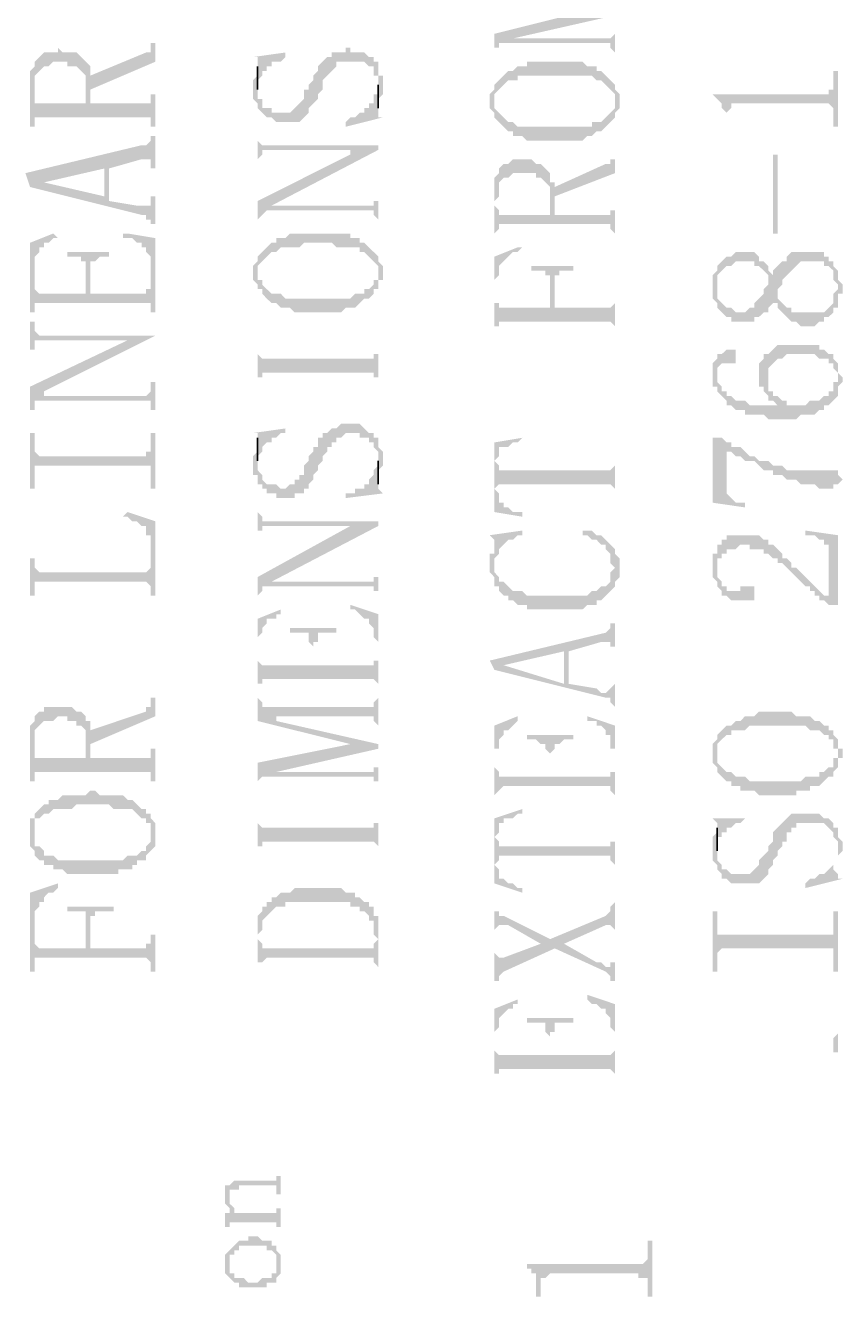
# Model space of a CAD drawing. Header units: millimetres. Extents: x 7018 to 13530, y 4187 to 5692.
# Drawn here: x 8892.15 to 8900.09, y 5407.77 to 5420.13 of the extents above; entities that cross this region are included whole.
import ezdxf

# ---------------------------------------------------------------- set-up
doc = ezdxf.new("R2010")
doc.units = ezdxf.units.MM

msp = doc.modelspace()

# ---------------------------------------------------------------- hatches: boundary and pattern name
at = {"transparency": 33554559}
for points in [[(8896.709, 5420.045), (8896.709, 5419.864), (8896.709, 5419.91), (8896.754, 5419.91), (8896.754, 5419.955), (8896.799, 5419.955), (8896.889, 5420), (8897.882, 5420.225), (8897.612, 5420.271)], [(8896.799, 5419.955), (8897.837, 5419.955), (8897.837, 5419.91), (8897.837, 5419.91), (8897.882, 5419.864), (8897.882, 5420.09), (8897.882, 5420.045), (8897.882, 5420.045), (8897.837, 5420), (8896.889, 5420)], [(8892.782, 5419.639), (8892.782, 5419.503), (8893.414, 5419.774), (8893.414, 5419.955), (8893.369, 5419.955), (8893.369, 5419.91), (8893.369, 5419.864), (8893.324, 5419.864)], [(8892.196, 5419.549), (8892.196, 5419.142), (8892.241, 5419.142), (8892.241, 5419.594), (8892.241, 5419.639), (8892.286, 5419.684), (8892.286, 5419.684), (8892.331, 5419.729), (8892.376, 5419.729), (8892.421, 5419.774), (8892.557, 5419.774), (8892.557, 5419.729), (8892.647, 5419.729), (8892.692, 5419.684), (8892.692, 5419.684), (8892.737, 5419.639), (8892.737, 5419.368), (8892.782, 5419.729), (8892.737, 5419.774), (8892.737, 5419.774), (8892.692, 5419.819), (8892.692, 5419.819), (8892.647, 5419.864), (8892.512, 5419.864), (8892.467, 5419.91), (8892.467, 5419.864), (8892.331, 5419.864), (8892.286, 5419.819), (8892.286, 5419.819), (8892.241, 5419.774), (8892.241, 5419.729), (8892.196, 5419.684), (8892.196, 5419.594)], [(8894.362, 5419.503), (8894.362, 5419.413), (8894.407, 5419.368), (8894.407, 5419.323), (8894.407, 5419.323), (8894.452, 5419.278), (8894.452, 5419.278), (8894.497, 5419.233), (8894.543, 5419.233), (8894.588, 5419.187), (8894.813, 5419.187), (8894.859, 5419.233), (8894.859, 5419.233), (8894.904, 5419.278), (8894.904, 5419.323), (8894.949, 5419.368), (8894.949, 5419.368), (8894.994, 5419.413), (8894.994, 5419.458), (8895.039, 5419.503), (8895.039, 5419.594), (8895.084, 5419.639), (8895.084, 5419.639), (8895.129, 5419.684), (8895.129, 5419.684), (8895.174, 5419.729), (8895.174, 5419.774), (8895.445, 5419.774), (8895.49, 5419.729), (8895.536, 5419.729), (8895.536, 5419.639), (8895.581, 5419.639), (8895.581, 5419.368), (8895.581, 5419.413), (8895.581, 5419.413), (8895.626, 5419.458), (8895.626, 5419.549), (8895.626, 5419.639), (8895.581, 5419.639), (8895.581, 5419.774), (8895.536, 5419.774), (8895.536, 5419.819), (8895.49, 5419.819), (8895.445, 5419.864), (8895.31, 5419.864), (8895.31, 5419.91), (8895.265, 5419.91), (8895.265, 5419.864), (8895.129, 5419.864), (8895.129, 5419.819), (8895.084, 5419.819), (8895.039, 5419.774), (8895.039, 5419.774), (8894.994, 5419.729), (8894.994, 5419.684), (8894.949, 5419.639), (8894.949, 5419.594), (8894.904, 5419.549), (8894.904, 5419.503), (8894.859, 5419.503), (8894.859, 5419.413), (8894.813, 5419.368), (8894.813, 5419.368), (8894.768, 5419.323), (8894.768, 5419.323), (8894.723, 5419.278), (8894.543, 5419.278), (8894.543, 5419.323), (8894.452, 5419.323), (8894.452, 5419.413), (8894.407, 5419.413), (8894.407, 5419.684), (8894.407, 5419.639), (8894.407, 5419.639), (8894.362, 5419.594), (8894.362, 5419.549)], [(8894.362, 5419.819), (8894.407, 5419.819), (8894.407, 5419.774), (8894.407, 5419.594), (8894.452, 5419.639), (8894.452, 5419.684), (8894.497, 5419.684), (8894.497, 5419.729), (8894.543, 5419.729), (8894.543, 5419.774), (8894.633, 5419.774), (8894.678, 5419.819), (8894.678, 5419.864)], [(8892.241, 5419.187), (8892.241, 5419.233), (8893.369, 5419.233), (8893.369, 5419.142), (8893.414, 5419.142), (8893.414, 5419.458), (8893.369, 5419.458), (8893.369, 5419.413), (8893.369, 5419.368), (8892.782, 5419.368), (8892.782, 5419.639), (8892.782, 5419.729), (8892.737, 5419.368), (8892.241, 5419.368), (8892.241, 5419.503)], [(8896.709, 5419.549), (8896.709, 5419.368), (8896.709, 5419.413), (8896.709, 5419.458), (8896.754, 5419.503), (8896.754, 5419.503), (8896.799, 5419.549), (8896.799, 5419.549), (8896.844, 5419.594), (8896.935, 5419.594), (8896.935, 5419.639), (8897.657, 5419.639), (8897.702, 5419.594), (8897.747, 5419.594), (8897.792, 5419.549), (8897.792, 5419.549), (8897.837, 5419.503), (8897.837, 5419.503), (8897.882, 5419.458), (8897.882, 5419.368), (8897.882, 5419.549), (8897.837, 5419.594), (8897.837, 5419.594), (8897.792, 5419.639), (8897.792, 5419.639), (8897.747, 5419.684), (8897.702, 5419.684), (8897.702, 5419.729), (8897.612, 5419.729), (8897.566, 5419.774), (8897.025, 5419.774), (8897.025, 5419.729), (8896.935, 5419.729), (8896.889, 5419.684), (8896.844, 5419.684), (8896.799, 5419.639), (8896.799, 5419.639), (8896.754, 5419.594), (8896.754, 5419.594)], [(8898.83, 5419.458), (8898.83, 5419.458), (8898.875, 5419.413), (8898.875, 5419.413), (8898.92, 5419.368), (8898.92, 5419.323), (8898.92, 5419.323), (8898.966, 5419.278), (8898.966, 5419.142), (8898.966, 5419.278), (8899.011, 5419.323), (8899.011, 5419.368), (8899.958, 5419.368), (8900.004, 5419.323), (8900.004, 5419.142), (8900.049, 5419.142), (8900.049, 5419.684), (8900.004, 5419.684), (8900.004, 5419.594), (8900.004, 5419.503), (8899.958, 5419.503), (8899.958, 5419.458), (8899.913, 5419.458)], [(8895.265, 5419.187), (8895.265, 5419.142), (8895.626, 5419.233), (8895.581, 5419.233), (8895.581, 5419.278), (8895.581, 5419.458), (8895.536, 5419.458), (8895.536, 5419.368), (8895.49, 5419.368), (8895.49, 5419.323), (8895.445, 5419.323), (8895.445, 5419.278), (8895.4, 5419.278), (8895.355, 5419.233), (8895.31, 5419.233)], [(8896.664, 5419.368), (8896.664, 5419.323), (8896.709, 5419.278), (8896.709, 5419.233), (8896.754, 5419.187), (8896.754, 5419.187), (8896.799, 5419.142), (8896.799, 5419.142), (8896.844, 5419.097), (8896.889, 5419.097), (8896.889, 5419.052), (8896.98, 5419.052), (8897.025, 5419.007), (8897.566, 5419.007), (8897.612, 5419.052), (8897.657, 5419.052), (8897.702, 5419.097), (8897.747, 5419.097), (8897.792, 5419.142), (8897.792, 5419.142), (8897.837, 5419.187), (8897.837, 5419.187), (8897.882, 5419.233), (8897.882, 5419.278), (8897.882, 5419.278), (8897.928, 5419.323), (8897.928, 5419.368), (8897.928, 5419.458), (8897.882, 5419.503), (8897.882, 5419.549), (8897.882, 5419.368), (8897.882, 5419.323), (8897.837, 5419.278), (8897.837, 5419.278), (8897.792, 5419.233), (8897.792, 5419.233), (8897.747, 5419.187), (8897.657, 5419.187), (8897.657, 5419.142), (8896.935, 5419.142), (8896.889, 5419.187), (8896.844, 5419.187), (8896.799, 5419.233), (8896.799, 5419.233), (8896.754, 5419.278), (8896.754, 5419.278), (8896.709, 5419.323), (8896.709, 5419.368), (8896.709, 5419.549), (8896.709, 5419.503), (8896.709, 5419.503), (8896.664, 5419.458), (8896.664, 5419.413)], [(8892.151, 5418.691), (8892.196, 5418.556), (8892.331, 5418.601), (8892.918, 5418.736), (8892.918, 5418.465), (8892.963, 5418.736), (8893.279, 5418.826), (8893.369, 5418.826), (8893.369, 5418.736), (8893.414, 5418.736), (8893.414, 5419.052), (8893.369, 5419.052), (8893.369, 5419.007), (8893.369, 5419.007), (8893.324, 5418.962), (8893.279, 5418.962)], [(8894.407, 5419.052), (8894.407, 5418.781), (8894.407, 5418.826), (8894.452, 5418.872), (8894.452, 5418.917), (8895.31, 5418.917), (8895.31, 5418.872), (8895.581, 5418.917), (8895.581, 5418.962), (8894.452, 5418.962), (8894.407, 5419.007)], [(8894.407, 5418.42), (8894.407, 5418.195), (8894.407, 5418.24), (8894.452, 5418.285), (8894.452, 5418.285), (8894.497, 5418.33), (8894.543, 5418.375), (8895.581, 5418.917), (8895.31, 5418.872)], [(8896.709, 5418.465), (8896.709, 5418.104), (8896.709, 5418.42), (8896.754, 5418.465), (8896.754, 5418.556), (8896.754, 5418.601), (8896.799, 5418.646), (8896.844, 5418.646), (8896.889, 5418.691), (8897.115, 5418.691), (8897.115, 5418.646), (8897.16, 5418.646), (8897.205, 5418.601), (8897.205, 5418.601), (8897.251, 5418.556), (8897.251, 5418.51), (8897.251, 5418.285), (8897.251, 5418.691), (8897.205, 5418.736), (8897.205, 5418.736), (8897.16, 5418.781), (8897.115, 5418.781), (8897.07, 5418.826), (8896.889, 5418.826), (8896.844, 5418.781), (8896.799, 5418.781), (8896.754, 5418.736), (8896.754, 5418.691), (8896.709, 5418.646), (8896.709, 5418.51)], [(8897.296, 5418.556), (8897.296, 5418.465), (8897.882, 5418.691), (8897.882, 5418.872), (8897.882, 5418.826), (8897.837, 5418.826), (8897.837, 5418.781), (8897.792, 5418.781)], [(8899.462, 5418.104), (8899.462, 5418.872), (8899.417, 5418.872), (8899.417, 5418.104)], [(8892.196, 5418.556), (8893.279, 5418.285), (8893.324, 5418.285), (8893.324, 5418.24), (8893.369, 5418.24), (8893.369, 5418.195), (8893.414, 5418.195), (8893.414, 5418.465), (8893.369, 5418.465), (8893.369, 5418.42), (8893.369, 5418.375), (8893.234, 5418.375), (8892.963, 5418.42), (8892.963, 5418.736), (8892.918, 5418.465), (8892.331, 5418.601), (8892.331, 5418.601)], [(8896.709, 5418.104), (8896.754, 5418.149), (8896.754, 5418.195), (8897.837, 5418.195), (8897.837, 5418.149), (8897.837, 5418.149), (8897.882, 5418.104), (8897.882, 5418.375), (8897.882, 5418.33), (8897.837, 5418.33), (8897.837, 5418.285), (8897.296, 5418.285), (8897.296, 5418.601), (8897.251, 5418.601), (8897.251, 5418.646), (8897.251, 5418.285), (8896.754, 5418.285), (8896.754, 5418.33), (8896.754, 5418.33), (8896.709, 5418.375), (8896.709, 5418.42)], [(8894.497, 5418.33), (8895.536, 5418.33), (8895.536, 5418.285), (8895.536, 5418.285), (8895.581, 5418.24), (8895.581, 5418.195), (8895.581, 5418.465), (8895.581, 5418.42), (8895.536, 5418.42), (8895.536, 5418.375), (8894.543, 5418.375)], [(8892.196, 5418.014), (8892.196, 5417.337), (8892.241, 5417.337), (8892.241, 5417.788), (8892.241, 5417.879), (8892.286, 5417.924), (8892.286, 5417.969), (8892.331, 5417.969), (8892.331, 5418.014), (8892.376, 5418.014), (8892.421, 5418.059), (8892.467, 5418.059), (8892.421, 5418.104)], [(8893.098, 5418.104), (8893.098, 5418.059), (8893.189, 5418.059), (8893.234, 5418.014), (8893.279, 5418.014), (8893.279, 5417.969), (8893.324, 5417.969), (8893.324, 5417.924), (8893.369, 5417.879), (8893.369, 5417.337), (8893.414, 5417.337), (8893.414, 5418.059), (8893.144, 5418.104)], [(8894.407, 5417.879), (8894.407, 5417.743), (8894.407, 5417.788), (8894.407, 5417.788), (8894.452, 5417.833), (8894.452, 5417.833), (8894.497, 5417.879), (8894.497, 5417.879), (8894.543, 5417.924), (8894.588, 5417.924), (8894.633, 5417.969), (8894.813, 5417.969), (8894.859, 5418.014), (8895.129, 5418.014), (8895.174, 5417.969), (8895.4, 5417.969), (8895.4, 5417.924), (8895.445, 5417.924), (8895.49, 5417.879), (8895.49, 5417.879), (8895.536, 5417.833), (8895.536, 5417.833), (8895.581, 5417.788), (8895.581, 5417.743), (8895.581, 5417.879), (8895.536, 5417.924), (8895.536, 5417.924), (8895.49, 5417.969), (8895.49, 5417.969), (8895.445, 5418.014), (8895.4, 5418.014), (8895.4, 5418.059), (8895.31, 5418.059), (8895.31, 5418.104), (8894.723, 5418.104), (8894.678, 5418.059), (8894.588, 5418.059), (8894.588, 5418.014), (8894.543, 5418.014), (8894.497, 5417.969), (8894.497, 5417.969), (8894.452, 5417.924), (8894.452, 5417.924)], [(8896.709, 5417.879), (8896.709, 5417.157), (8896.709, 5417.653), (8896.709, 5417.653), (8896.754, 5417.698), (8896.754, 5417.788), (8896.799, 5417.833), (8896.799, 5417.833), (8896.844, 5417.879), (8896.844, 5417.879), (8896.889, 5417.924), (8896.935, 5417.924), (8896.98, 5417.969), (8896.935, 5417.969)], [(8892.557, 5417.924), (8892.557, 5417.879), (8892.692, 5417.879), (8892.692, 5417.833), (8892.737, 5417.833), (8892.737, 5417.518), (8892.782, 5417.743), (8892.782, 5417.833), (8892.828, 5417.833), (8892.873, 5417.879), (8892.963, 5417.879), (8892.963, 5417.924)], [(8894.362, 5417.743), (8894.362, 5417.653), (8894.407, 5417.608), (8894.407, 5417.563), (8894.452, 5417.563), (8894.452, 5417.518), (8894.497, 5417.472), (8894.497, 5417.472), (8894.543, 5417.427), (8894.588, 5417.427), (8894.633, 5417.382), (8894.723, 5417.382), (8894.768, 5417.337), (8895.22, 5417.337), (8895.265, 5417.382), (8895.355, 5417.382), (8895.4, 5417.427), (8895.4, 5417.427), (8895.445, 5417.472), (8895.49, 5417.472), (8895.536, 5417.518), (8895.536, 5417.563), (8895.581, 5417.563), (8895.581, 5417.653), (8895.626, 5417.653), (8895.626, 5417.743), (8895.626, 5417.788), (8895.581, 5417.833), (8895.581, 5417.879), (8895.581, 5417.698), (8895.581, 5417.653), (8895.536, 5417.653), (8895.536, 5417.608), (8895.49, 5417.563), (8895.445, 5417.563), (8895.445, 5417.518), (8895.355, 5417.518), (8895.31, 5417.472), (8894.678, 5417.472), (8894.633, 5417.518), (8894.543, 5417.518), (8894.497, 5417.563), (8894.497, 5417.563), (8894.452, 5417.608), (8894.452, 5417.653), (8894.407, 5417.653), (8894.407, 5417.879), (8894.407, 5417.833), (8894.362, 5417.788)], [(8898.83, 5417.608), (8898.83, 5417.472), (8898.83, 5417.472), (8898.875, 5417.427), (8898.875, 5417.382), (8898.875, 5417.382), (8898.92, 5417.337), (8898.92, 5417.337), (8898.966, 5417.292), (8899.011, 5417.292), (8899.011, 5417.247), (8899.236, 5417.247), (8899.236, 5417.292), (8899.281, 5417.292), (8899.327, 5417.337), (8899.372, 5417.337), (8899.372, 5417.382), (8899.417, 5417.427), (8899.417, 5417.472), (8899.417, 5417.427), (8899.462, 5417.427), (8899.462, 5417.563), (8899.507, 5417.608), (8899.507, 5417.653), (8899.552, 5417.698), (8899.552, 5417.698), (8899.597, 5417.743), (8899.597, 5417.743), (8899.643, 5417.788), (8899.643, 5417.788), (8899.688, 5417.833), (8899.913, 5417.833), (8899.913, 5417.788), (8899.958, 5417.788), (8900.004, 5417.743), (8900.004, 5417.653), (8900.049, 5417.608), (8900.049, 5417.382), (8900.049, 5417.518), (8900.094, 5417.518), (8900.094, 5417.608), (8900.049, 5417.653), (8900.049, 5417.743), (8900.049, 5417.743), (8900.004, 5417.788), (8900.004, 5417.833), (8899.958, 5417.833), (8899.958, 5417.879), (8899.913, 5417.879), (8899.913, 5417.924), (8899.597, 5417.924), (8899.552, 5417.879), (8899.552, 5417.833), (8899.507, 5417.833), (8899.462, 5417.788), (8899.462, 5417.788), (8899.417, 5417.743), (8899.417, 5417.698), (8899.417, 5417.698), (8899.372, 5417.743), (8899.372, 5417.653), (8899.372, 5417.608), (8899.327, 5417.563), (8899.327, 5417.518), (8899.327, 5417.518), (8899.281, 5417.472), (8899.281, 5417.472), (8899.236, 5417.427), (8899.236, 5417.382), (8899.191, 5417.382), (8899.146, 5417.337), (8899.056, 5417.337), (8899.011, 5417.382), (8898.966, 5417.382), (8898.92, 5417.427), (8898.92, 5417.427), (8898.875, 5417.472), (8898.875, 5417.788), (8898.875, 5417.743), (8898.83, 5417.698), (8898.83, 5417.653), (8898.83, 5417.653)], [(8898.875, 5417.788), (8898.875, 5417.608), (8898.875, 5417.698), (8898.92, 5417.743), (8898.92, 5417.743), (8898.966, 5417.788), (8899.011, 5417.788), (8899.056, 5417.833), (8899.236, 5417.833), (8899.236, 5417.788), (8899.281, 5417.788), (8899.327, 5417.743), (8899.327, 5417.743), (8899.372, 5417.698), (8899.372, 5417.653), (8899.372, 5417.788), (8899.372, 5417.788), (8899.327, 5417.833), (8899.281, 5417.833), (8899.281, 5417.879), (8899.281, 5417.879), (8899.236, 5417.924), (8899.056, 5417.924), (8899.011, 5417.879), (8898.966, 5417.879), (8898.92, 5417.833), (8898.92, 5417.833)], [(8892.241, 5417.337), (8892.241, 5417.427), (8893.369, 5417.427), (8893.369, 5417.382), (8893.369, 5417.608), (8893.369, 5417.563), (8893.324, 5417.563), (8893.324, 5417.518), (8892.782, 5417.518), (8892.782, 5417.743), (8892.737, 5417.518), (8892.286, 5417.518), (8892.241, 5417.563), (8892.241, 5417.788)], [(8897.07, 5417.788), (8897.07, 5417.743), (8897.205, 5417.743), (8897.205, 5417.698), (8897.251, 5417.698), (8897.251, 5417.382), (8897.296, 5417.608), (8897.296, 5417.698), (8897.341, 5417.698), (8897.341, 5417.743), (8897.476, 5417.743), (8897.476, 5417.788)], [(8896.709, 5417.202), (8896.754, 5417.202), (8896.754, 5417.247), (8897.837, 5417.247), (8897.882, 5417.202), (8897.882, 5417.157), (8897.882, 5417.472), (8897.882, 5417.427), (8897.882, 5417.427), (8897.837, 5417.382), (8897.296, 5417.382), (8897.296, 5417.608), (8897.251, 5417.382), (8896.754, 5417.382), (8896.754, 5417.427), (8896.709, 5417.427), (8896.709, 5417.653)], [(8899.462, 5417.427), (8899.462, 5417.382), (8899.507, 5417.337), (8899.507, 5417.337), (8899.552, 5417.292), (8899.552, 5417.292), (8899.597, 5417.247), (8899.643, 5417.247), (8899.688, 5417.202), (8899.823, 5417.202), (8899.868, 5417.247), (8899.913, 5417.247), (8899.913, 5417.292), (8899.958, 5417.292), (8900.004, 5417.337), (8900.004, 5417.382), (8900.049, 5417.382), (8900.049, 5417.563), (8900.049, 5417.563), (8900.004, 5417.518), (8900.004, 5417.427), (8900.004, 5417.427), (8899.958, 5417.382), (8899.958, 5417.382), (8899.913, 5417.337), (8899.597, 5417.337), (8899.597, 5417.382), (8899.552, 5417.382), (8899.507, 5417.427), (8899.507, 5417.427), (8899.462, 5417.472), (8899.462, 5417.472)], [(8892.196, 5417.247), (8892.196, 5416.976), (8892.241, 5416.976), (8892.241, 5417.066), (8893.144, 5417.066), (8893.414, 5417.111), (8892.286, 5417.111), (8892.241, 5417.157), (8892.241, 5417.247)], [(8892.196, 5416.615), (8892.196, 5416.389), (8892.241, 5416.389), (8892.241, 5416.434), (8892.241, 5416.48), (8892.286, 5416.48), (8892.331, 5416.57), (8893.414, 5417.111), (8893.144, 5417.066)], [(8894.407, 5417.111), (8894.407, 5416.525), (8894.407, 5416.705), (8894.452, 5416.705), (8894.452, 5416.75), (8895.536, 5416.75), (8895.536, 5416.705), (8895.581, 5416.705), (8895.581, 5416.525), (8895.581, 5417.111), (8895.581, 5416.931), (8895.536, 5416.931), (8895.536, 5416.886), (8894.452, 5416.886), (8894.407, 5416.931)], [(8898.875, 5416.886), (8898.875, 5416.75), (8898.875, 5416.795), (8898.875, 5416.795), (8898.92, 5416.841), (8899.056, 5416.841), (8899.056, 5416.886), (8899.056, 5416.976), (8898.966, 5416.976), (8898.92, 5416.931), (8898.875, 5416.931)], [(8899.281, 5416.705), (8899.281, 5416.615), (8899.327, 5416.615), (8899.327, 5416.57), (8899.327, 5416.57), (8899.372, 5416.525), (8899.372, 5416.795), (8899.372, 5416.795), (8899.417, 5416.841), (8899.417, 5416.841), (8899.462, 5416.886), (8899.507, 5416.886), (8899.552, 5416.931), (8899.823, 5416.931), (8899.868, 5416.886), (8899.958, 5416.886), (8899.958, 5416.841), (8900.004, 5416.841), (8900.004, 5416.795), (8900.004, 5416.795), (8900.049, 5416.75), (8900.049, 5416.525), (8900.049, 5416.57), (8900.049, 5416.615), (8900.094, 5416.66), (8900.094, 5416.705), (8900.094, 5416.705), (8900.049, 5416.75), (8900.049, 5416.841), (8900.049, 5416.841), (8900.004, 5416.886), (8900.004, 5416.931), (8899.958, 5416.931), (8899.913, 5416.976), (8899.868, 5416.976), (8899.868, 5417.021), (8899.462, 5417.021), (8899.417, 5416.976), (8899.417, 5416.976), (8899.372, 5416.931), (8899.327, 5416.931), (8899.327, 5416.886), (8899.327, 5416.886), (8899.281, 5416.841), (8899.281, 5416.75)], [(8898.83, 5416.75), (8898.83, 5416.705), (8898.83, 5416.615), (8898.875, 5416.615), (8898.875, 5416.57), (8898.92, 5416.525), (8898.92, 5416.525), (8898.966, 5416.48), (8898.966, 5416.434), (8899.011, 5416.434), (8899.056, 5416.389), (8899.146, 5416.389), (8899.146, 5416.344), (8899.327, 5416.344), (8899.372, 5416.299), (8899.643, 5416.299), (8899.688, 5416.344), (8899.823, 5416.344), (8899.868, 5416.389), (8899.913, 5416.389), (8899.913, 5416.434), (8899.958, 5416.434), (8900.004, 5416.48), (8900.004, 5416.48), (8900.049, 5416.525), (8900.049, 5416.705), (8900.049, 5416.66), (8900.004, 5416.66), (8900.004, 5416.57), (8899.958, 5416.57), (8899.958, 5416.525), (8899.913, 5416.525), (8899.868, 5416.48), (8899.778, 5416.48), (8899.733, 5416.434), (8899.552, 5416.434), (8899.552, 5416.48), (8899.507, 5416.48), (8899.462, 5416.434), (8899.191, 5416.434), (8899.146, 5416.48), (8899.056, 5416.48), (8899.011, 5416.525), (8898.966, 5416.525), (8898.966, 5416.57), (8898.92, 5416.57), (8898.92, 5416.615), (8898.875, 5416.66), (8898.875, 5416.886), (8898.83, 5416.841), (8898.83, 5416.795)], [(8892.286, 5416.48), (8893.369, 5416.48), (8893.369, 5416.389), (8893.414, 5416.389), (8893.414, 5416.66), (8893.369, 5416.66), (8893.369, 5416.57), (8893.369, 5416.57), (8893.324, 5416.525), (8892.331, 5416.525), (8892.331, 5416.57)], [(8899.372, 5416.525), (8899.372, 5416.48), (8899.417, 5416.48), (8899.462, 5416.434), (8899.507, 5416.48), (8899.462, 5416.525), (8899.417, 5416.525), (8899.417, 5416.57), (8899.372, 5416.57), (8899.372, 5416.66), (8899.372, 5416.705)], [(8894.362, 5415.893), (8894.362, 5415.757), (8894.407, 5415.757), (8894.407, 5415.667), (8894.452, 5415.667), (8894.452, 5415.622), (8894.497, 5415.622), (8894.497, 5415.577), (8894.588, 5415.577), (8894.588, 5415.532), (8894.768, 5415.532), (8894.768, 5415.577), (8894.859, 5415.577), (8894.859, 5415.622), (8894.904, 5415.622), (8894.904, 5415.667), (8894.904, 5415.667), (8894.949, 5415.712), (8894.949, 5415.757), (8894.994, 5415.803), (8894.994, 5415.848), (8895.039, 5415.893), (8895.039, 5415.938), (8895.084, 5415.983), (8895.084, 5416.028), (8895.129, 5416.028), (8895.129, 5416.073), (8895.174, 5416.073), (8895.174, 5416.118), (8895.22, 5416.118), (8895.265, 5416.164), (8895.4, 5416.164), (8895.4, 5416.118), (8895.49, 5416.118), (8895.49, 5416.073), (8895.536, 5416.073), (8895.536, 5416.028), (8895.536, 5416.028), (8895.581, 5415.983), (8895.581, 5415.712), (8895.581, 5415.803), (8895.626, 5415.848), (8895.626, 5415.893), (8895.626, 5415.983), (8895.581, 5416.028), (8895.581, 5416.073), (8895.581, 5416.118), (8895.536, 5416.118), (8895.536, 5416.164), (8895.49, 5416.164), (8895.445, 5416.209), (8895.445, 5416.209), (8895.4, 5416.254), (8895.22, 5416.254), (8895.174, 5416.209), (8895.129, 5416.209), (8895.084, 5416.164), (8895.039, 5416.164), (8895.039, 5416.118), (8894.994, 5416.118), (8894.994, 5416.028), (8894.949, 5416.028), (8894.949, 5415.983), (8894.904, 5415.938), (8894.904, 5415.893), (8894.859, 5415.848), (8894.859, 5415.757), (8894.813, 5415.757), (8894.813, 5415.712), (8894.768, 5415.712), (8894.768, 5415.667), (8894.723, 5415.667), (8894.678, 5415.622), (8894.633, 5415.622), (8894.588, 5415.667), (8894.497, 5415.667), (8894.452, 5415.712), (8894.452, 5415.757), (8894.407, 5415.803), (8894.407, 5416.073), (8894.407, 5415.983), (8894.362, 5415.938), (8894.362, 5415.938)], [(8892.196, 5416.164), (8892.196, 5415.622), (8892.241, 5415.622), (8892.241, 5415.848), (8893.369, 5415.848), (8893.369, 5415.622), (8893.414, 5415.622), (8893.414, 5416.164), (8893.369, 5416.164), (8893.369, 5416.028), (8893.369, 5415.983), (8893.324, 5415.983), (8893.324, 5415.938), (8892.286, 5415.938), (8892.241, 5415.983), (8892.241, 5416.164)], [(8894.362, 5416.164), (8894.407, 5416.164), (8894.407, 5416.118), (8894.407, 5415.938), (8894.452, 5415.983), (8894.452, 5416.028), (8894.452, 5416.028), (8894.497, 5416.073), (8894.543, 5416.073), (8894.543, 5416.118), (8894.588, 5416.118), (8894.633, 5416.164), (8894.678, 5416.164), (8894.678, 5416.209)], [(8896.709, 5416.073), (8896.709, 5415.893), (8896.709, 5415.893), (8896.754, 5415.938), (8896.754, 5415.983), (8896.754, 5416.028), (8896.844, 5416.028), (8896.889, 5416.073), (8896.935, 5416.073), (8896.98, 5416.118), (8896.98, 5416.118)], [(8898.83, 5416.118), (8898.83, 5415.487), (8899.146, 5415.441), (8899.146, 5415.487), (8899.056, 5415.487), (8899.011, 5415.532), (8899.011, 5415.532), (8898.966, 5415.577), (8898.966, 5416.028), (8898.92, 5416.118), (8898.875, 5416.118)], [(8898.92, 5416.118), (8898.966, 5416.028), (8898.966, 5415.983), (8899.011, 5415.983), (8899.056, 5415.938), (8899.101, 5415.938), (8899.146, 5415.893), (8899.236, 5415.893), (8899.281, 5415.848), (8899.281, 5415.848), (8899.327, 5415.803), (8899.417, 5415.803), (8899.417, 5415.757), (8899.507, 5415.757), (8899.552, 5415.712), (8899.643, 5415.712), (8899.688, 5415.667), (8899.823, 5415.667), (8899.868, 5415.622), (8900.004, 5415.622), (8900.004, 5415.667), (8900.049, 5415.667), (8900.094, 5415.712), (8900.049, 5415.757), (8900.049, 5415.803), (8899.552, 5415.803), (8899.507, 5415.848), (8899.417, 5415.848), (8899.372, 5415.893), (8899.281, 5415.893), (8899.236, 5415.938), (8899.191, 5415.938), (8899.146, 5415.983), (8899.146, 5415.983), (8899.101, 5416.028), (8899.011, 5416.028), (8899.011, 5416.073), (8898.966, 5416.073)], [(8896.709, 5416.073), (8896.709, 5415.396), (8896.98, 5415.351), (8896.98, 5415.396), (8896.889, 5415.396), (8896.844, 5415.441), (8896.799, 5415.441), (8896.799, 5415.487), (8896.754, 5415.487), (8896.754, 5415.577), (8896.709, 5415.622), (8896.709, 5415.893)], [(8896.709, 5415.893), (8896.709, 5415.622), (8896.754, 5415.667), (8897.837, 5415.667), (8897.882, 5415.622), (8897.882, 5415.532), (8897.882, 5415.938), (8897.882, 5415.848), (8897.882, 5415.848), (8897.837, 5415.803), (8896.754, 5415.803), (8896.754, 5415.848)], [(8895.265, 5415.577), (8895.265, 5415.532), (8895.626, 5415.577), (8895.581, 5415.622), (8895.581, 5415.848), (8895.536, 5415.803), (8895.536, 5415.757), (8895.536, 5415.757), (8895.49, 5415.712), (8895.49, 5415.667), (8895.445, 5415.667), (8895.445, 5415.622), (8895.355, 5415.622), (8895.355, 5415.577), (8895.31, 5415.577)], [(8893.098, 5415.351), (8893.144, 5415.351), (8893.189, 5415.306), (8893.234, 5415.306), (8893.279, 5415.261), (8893.324, 5415.261), (8893.324, 5415.171), (8893.369, 5415.171), (8893.369, 5414.584), (8893.414, 5414.584), (8893.414, 5415.306), (8893.144, 5415.396)], [(8894.407, 5415.441), (8894.407, 5415.126), (8894.407, 5415.216), (8894.452, 5415.216), (8894.452, 5415.261), (8895.581, 5415.261), (8895.581, 5415.306), (8894.452, 5415.306), (8894.452, 5415.351), (8894.452, 5415.351), (8894.407, 5415.396)], [(8894.407, 5414.764), (8894.407, 5414.539), (8894.407, 5414.584), (8894.452, 5414.629), (8894.452, 5414.674), (8894.497, 5414.674), (8894.543, 5414.719), (8895.581, 5415.261), (8895.31, 5415.261)], [(8896.664, 5415.171), (8896.664, 5415.171), (8896.709, 5415.126), (8896.709, 5414.719), (8896.709, 5414.945), (8896.754, 5414.99), (8896.754, 5415.035), (8896.754, 5415.035), (8896.799, 5415.08), (8896.799, 5415.08), (8896.844, 5415.126), (8896.889, 5415.126), (8896.935, 5415.171), (8896.98, 5415.171), (8896.98, 5415.216)], [(8897.566, 5415.171), (8897.612, 5415.171), (8897.657, 5415.126), (8897.702, 5415.126), (8897.747, 5415.08), (8897.792, 5415.08), (8897.792, 5415.035), (8897.837, 5414.99), (8897.837, 5414.9), (8897.882, 5414.855), (8897.882, 5415.035), (8897.837, 5415.08), (8897.837, 5415.08), (8897.792, 5415.126), (8897.792, 5415.126), (8897.747, 5415.171), (8897.702, 5415.171), (8897.657, 5415.216), (8897.566, 5415.216)], [(8898.83, 5414.855), (8898.83, 5414.81), (8898.83, 5414.764), (8898.875, 5414.719), (8898.875, 5414.674), (8898.875, 5414.855), (8898.875, 5414.945), (8898.92, 5414.945), (8898.92, 5414.99), (8898.966, 5414.99), (8898.966, 5415.035), (8899.056, 5415.035), (8899.101, 5415.08), (8899.191, 5415.08), (8899.191, 5415.035), (8899.327, 5415.035), (8899.327, 5414.99), (8899.372, 5414.99), (8899.417, 5414.945), (8899.462, 5414.945), (8899.462, 5414.9), (8899.507, 5414.9), (8899.552, 5414.855), (8899.552, 5414.855), (8899.597, 5414.81), (8899.643, 5414.764), (8899.643, 5414.764), (8899.688, 5414.719), (8899.688, 5414.719), (8899.733, 5414.674), (8899.778, 5414.674), (8899.778, 5414.629), (8899.823, 5414.629), (8899.823, 5414.584), (8899.868, 5414.584), (8899.868, 5414.539), (8899.913, 5414.539), (8899.958, 5414.494), (8899.958, 5414.584), (8899.913, 5414.584), (8899.868, 5414.629), (8899.868, 5414.629), (8899.823, 5414.674), (8899.778, 5414.719), (8899.778, 5414.719), (8899.733, 5414.764), (8899.733, 5414.764), (8899.688, 5414.81), (8899.688, 5414.81), (8899.643, 5414.855), (8899.597, 5414.855), (8899.597, 5414.9), (8899.552, 5414.945), (8899.507, 5414.945), (8899.507, 5414.99), (8899.462, 5415.035), (8899.462, 5415.035), (8899.417, 5415.08), (8899.372, 5415.08), (8899.372, 5415.126), (8899.327, 5415.126), (8899.281, 5415.171), (8898.966, 5415.171), (8898.966, 5415.126), (8898.92, 5415.126), (8898.92, 5415.08), (8898.875, 5415.08), (8898.875, 5414.99), (8898.83, 5414.99), (8898.83, 5414.9)], [(8899.733, 5415.216), (8899.733, 5415.171), (8899.823, 5415.171), (8899.868, 5415.126), (8899.913, 5415.126), (8899.913, 5415.08), (8899.958, 5415.08), (8899.958, 5414.494), (8900.049, 5414.494), (8900.049, 5415.171)], [(8896.664, 5414.9), (8896.664, 5414.81), (8896.709, 5414.764), (8896.709, 5414.719), (8896.709, 5415.08), (8896.709, 5414.99), (8896.664, 5414.99), (8896.664, 5414.945)], [(8896.709, 5414.719), (8896.709, 5414.674), (8896.754, 5414.674), (8896.754, 5414.629), (8896.799, 5414.584), (8896.844, 5414.584), (8896.844, 5414.539), (8896.889, 5414.539), (8896.935, 5414.494), (8897.025, 5414.494), (8897.025, 5414.449), (8897.566, 5414.449), (8897.612, 5414.494), (8897.702, 5414.494), (8897.702, 5414.539), (8897.747, 5414.539), (8897.792, 5414.584), (8897.792, 5414.584), (8897.837, 5414.629), (8897.837, 5414.629), (8897.882, 5414.674), (8897.882, 5414.719), (8897.928, 5414.764), (8897.928, 5414.81), (8897.928, 5414.855), (8897.928, 5414.945), (8897.882, 5414.99), (8897.882, 5415.035), (8897.882, 5414.855), (8897.882, 5414.855), (8897.837, 5414.81), (8897.837, 5414.764), (8897.837, 5414.719), (8897.792, 5414.674), (8897.747, 5414.674), (8897.702, 5414.629), (8897.657, 5414.629), (8897.612, 5414.584), (8897.025, 5414.584), (8896.98, 5414.629), (8896.889, 5414.629), (8896.844, 5414.674), (8896.844, 5414.674), (8896.799, 5414.719), (8896.754, 5414.719), (8896.754, 5414.764), (8896.754, 5414.764), (8896.709, 5414.81), (8896.709, 5414.855), (8896.709, 5414.855)], [(8892.196, 5414.945), (8892.196, 5414.584), (8892.241, 5414.584), (8892.241, 5414.674), (8892.241, 5414.719), (8893.324, 5414.719), (8893.369, 5414.674), (8893.369, 5414.629), (8893.369, 5414.9), (8893.369, 5414.855), (8893.369, 5414.855), (8893.324, 5414.81), (8892.286, 5414.81), (8892.241, 5414.855), (8892.241, 5414.945)], [(8894.497, 5414.674), (8895.536, 5414.674), (8895.536, 5414.629), (8895.581, 5414.629), (8895.581, 5414.539), (8895.581, 5414.855), (8895.581, 5414.764), (8895.536, 5414.764), (8895.536, 5414.719), (8894.543, 5414.719)], [(8898.875, 5414.674), (8898.875, 5414.674), (8898.92, 5414.629), (8898.92, 5414.584), (8898.966, 5414.584), (8899.011, 5414.539), (8899.236, 5414.539), (8899.236, 5414.629), (8899.236, 5414.674), (8899.101, 5414.674), (8899.101, 5414.629), (8898.966, 5414.629), (8898.966, 5414.674), (8898.92, 5414.674), (8898.92, 5414.719), (8898.92, 5414.719), (8898.875, 5414.764), (8898.875, 5414.855)], [(8895.31, 5414.449), (8895.355, 5414.449), (8895.4, 5414.403), (8895.4, 5414.403), (8895.445, 5414.358), (8895.49, 5414.358), (8895.49, 5414.313), (8895.49, 5414.313), (8895.536, 5414.268), (8895.536, 5414.178), (8895.581, 5414.133), (8895.581, 5413.681), (8895.581, 5414.403), (8895.31, 5414.494)], [(8894.407, 5414.358), (8894.407, 5413.681), (8894.407, 5414.178), (8894.407, 5414.178), (8894.452, 5414.223), (8894.452, 5414.268), (8894.497, 5414.313), (8894.497, 5414.358), (8894.588, 5414.358), (8894.588, 5414.403), (8894.633, 5414.403), (8894.633, 5414.449)], [(8894.723, 5414.268), (8894.723, 5414.223), (8894.904, 5414.223), (8894.904, 5414.133), (8894.949, 5414.088), (8894.949, 5413.907), (8894.949, 5414.133), (8894.994, 5414.133), (8894.994, 5414.223), (8895.174, 5414.223), (8895.174, 5414.268)], [(8896.664, 5413.952), (8896.709, 5413.862), (8896.799, 5413.907), (8897.386, 5414.042), (8897.386, 5413.726), (8897.431, 5414.042), (8897.747, 5414.133), (8897.837, 5414.133), (8897.837, 5414.088), (8897.882, 5414.088), (8897.882, 5414.042), (8897.882, 5414.358), (8897.882, 5414.313), (8897.837, 5414.313), (8897.837, 5414.268), (8897.837, 5414.268), (8897.792, 5414.223)], [(8894.407, 5413.726), (8894.452, 5413.726), (8894.452, 5413.772), (8895.536, 5413.772), (8895.581, 5413.726), (8895.581, 5413.952), (8895.536, 5413.952), (8895.536, 5413.907), (8894.949, 5413.907), (8894.949, 5414.088), (8894.949, 5413.907), (8894.452, 5413.907), (8894.407, 5413.952), (8894.407, 5414.178)], [(8896.709, 5413.862), (8897.792, 5413.591), (8897.837, 5413.591), (8897.837, 5413.546), (8897.837, 5413.546), (8897.882, 5413.501), (8897.882, 5413.726), (8897.882, 5413.726), (8897.837, 5413.681), (8897.837, 5413.681), (8897.792, 5413.636), (8897.747, 5413.636), (8897.702, 5413.681), (8897.431, 5413.726), (8897.431, 5414.042), (8897.386, 5413.726), (8896.799, 5413.907), (8896.799, 5413.907)], [(8892.782, 5413.275), (8892.782, 5413.14), (8893.414, 5413.411), (8893.414, 5413.591), (8893.369, 5413.591), (8893.369, 5413.546), (8893.369, 5413.501), (8893.324, 5413.501), (8893.324, 5413.456)], [(8894.407, 5413.591), (8894.407, 5413.365), (8895.31, 5413.14), (8895.31, 5413.14), (8895.581, 5413.095), (8895.581, 5413.14), (8894.588, 5413.365), (8894.588, 5413.411), (8894.497, 5413.501), (8894.452, 5413.501), (8894.452, 5413.546), (8894.452, 5413.546), (8894.407, 5413.591)], [(8894.497, 5413.501), (8894.588, 5413.411), (8895.536, 5413.411), (8895.536, 5413.365), (8895.536, 5413.365), (8895.581, 5413.32), (8895.581, 5413.591), (8895.581, 5413.591), (8895.536, 5413.546), (8895.536, 5413.501), (8895.49, 5413.501)], [(8892.196, 5413.185), (8892.196, 5412.779), (8892.241, 5412.779), (8892.241, 5413.23), (8892.241, 5413.275), (8892.286, 5413.32), (8892.286, 5413.32), (8892.331, 5413.365), (8892.421, 5413.365), (8892.467, 5413.411), (8892.557, 5413.411), (8892.557, 5413.365), (8892.647, 5413.365), (8892.647, 5413.32), (8892.692, 5413.32), (8892.737, 5413.275), (8892.737, 5413.004), (8892.782, 5413.365), (8892.737, 5413.365), (8892.737, 5413.411), (8892.692, 5413.456), (8892.647, 5413.456), (8892.602, 5413.501), (8892.331, 5413.501), (8892.331, 5413.456), (8892.286, 5413.456), (8892.241, 5413.411), (8892.241, 5413.365), (8892.196, 5413.32), (8892.196, 5413.275), (8892.196, 5413.23)], [(8896.709, 5413.32), (8896.709, 5412.598), (8896.709, 5413.095), (8896.754, 5413.095), (8896.754, 5413.185), (8896.754, 5413.185), (8896.799, 5413.23), (8896.799, 5413.275), (8896.844, 5413.275), (8896.889, 5413.32), (8896.889, 5413.32), (8896.935, 5413.365), (8896.935, 5413.411)], [(8897.612, 5413.365), (8897.702, 5413.365), (8897.702, 5413.32), (8897.747, 5413.32), (8897.792, 5413.275), (8897.792, 5413.23), (8897.837, 5413.23), (8897.837, 5413.095), (8897.882, 5413.095), (8897.882, 5412.598), (8897.882, 5413.32), (8897.612, 5413.411)], [(8898.875, 5413.23), (8898.875, 5413.049), (8898.875, 5413.14), (8898.875, 5413.14), (8898.92, 5413.185), (8898.92, 5413.185), (8898.966, 5413.23), (8899.011, 5413.23), (8899.011, 5413.275), (8899.146, 5413.275), (8899.191, 5413.32), (8899.733, 5413.32), (8899.778, 5413.275), (8899.868, 5413.275), (8899.913, 5413.23), (8899.958, 5413.23), (8899.958, 5413.185), (8900.004, 5413.185), (8900.004, 5413.095), (8900.049, 5413.095), (8900.049, 5413.049), (8900.049, 5413.185), (8900.004, 5413.23), (8900.004, 5413.275), (8899.958, 5413.275), (8899.958, 5413.32), (8899.913, 5413.32), (8899.868, 5413.365), (8899.823, 5413.365), (8899.778, 5413.411), (8899.643, 5413.411), (8899.597, 5413.456), (8899.281, 5413.456), (8899.236, 5413.411), (8899.146, 5413.411), (8899.101, 5413.365), (8899.056, 5413.365), (8899.011, 5413.32), (8898.966, 5413.32), (8898.92, 5413.275), (8898.92, 5413.275)], [(8892.241, 5412.824), (8892.241, 5412.869), (8893.369, 5412.869), (8893.369, 5412.779), (8893.414, 5412.779), (8893.414, 5413.095), (8893.369, 5413.095), (8893.369, 5413.049), (8893.369, 5413.004), (8892.782, 5413.004), (8892.782, 5413.275), (8892.782, 5413.365), (8892.737, 5413.004), (8892.241, 5413.004), (8892.241, 5413.14)], [(8894.407, 5412.959), (8894.407, 5412.734), (8894.407, 5412.779), (8894.407, 5412.779), (8894.452, 5412.824), (8894.497, 5412.824), (8894.588, 5412.869), (8895.581, 5413.095), (8895.31, 5413.14)], [(8897.025, 5413.23), (8897.025, 5413.185), (8897.115, 5413.185), (8897.16, 5413.14), (8897.205, 5413.14), (8897.205, 5413.095), (8897.205, 5413.095), (8897.251, 5413.049), (8897.251, 5412.824), (8897.251, 5413.049), (8897.251, 5413.049), (8897.296, 5413.095), (8897.296, 5413.14), (8897.341, 5413.14), (8897.386, 5413.185), (8897.476, 5413.185), (8897.476, 5413.23)], [(8898.83, 5413.049), (8898.83, 5413.004), (8898.83, 5412.959), (8898.875, 5412.914), (8898.875, 5412.869), (8898.92, 5412.824), (8898.92, 5412.824), (8898.966, 5412.779), (8899.011, 5412.779), (8899.011, 5412.734), (8899.101, 5412.734), (8899.101, 5412.688), (8899.236, 5412.688), (8899.281, 5412.643), (8899.643, 5412.643), (8899.643, 5412.688), (8899.778, 5412.688), (8899.778, 5412.734), (8899.868, 5412.734), (8899.913, 5412.779), (8899.913, 5412.779), (8899.958, 5412.824), (8900.004, 5412.824), (8900.004, 5412.869), (8900.049, 5412.914), (8900.049, 5413.004), (8900.094, 5413.004), (8900.094, 5413.095), (8900.049, 5413.095), (8900.049, 5413.185), (8900.049, 5413.049), (8900.049, 5413.004), (8900.004, 5413.004), (8900.004, 5412.914), (8899.958, 5412.914), (8899.913, 5412.869), (8899.868, 5412.869), (8899.868, 5412.824), (8899.733, 5412.824), (8899.688, 5412.779), (8899.191, 5412.779), (8899.146, 5412.824), (8899.056, 5412.824), (8899.011, 5412.869), (8898.966, 5412.869), (8898.92, 5412.914), (8898.92, 5412.914), (8898.875, 5412.959), (8898.875, 5413.004), (8898.875, 5413.23), (8898.875, 5413.185), (8898.83, 5413.14), (8898.83, 5413.095)], [(8896.709, 5412.643), (8896.754, 5412.688), (8896.754, 5412.688), (8896.799, 5412.734), (8897.837, 5412.734), (8897.837, 5412.688), (8897.837, 5412.688), (8897.882, 5412.643), (8897.882, 5412.914), (8897.882, 5412.869), (8897.837, 5412.869), (8897.837, 5412.824), (8897.251, 5412.824), (8897.251, 5413.049), (8897.251, 5412.824), (8896.754, 5412.824), (8896.754, 5412.869), (8896.754, 5412.869), (8896.709, 5412.914), (8896.709, 5413.095)], [(8894.497, 5412.824), (8895.536, 5412.824), (8895.536, 5412.779), (8895.581, 5412.779), (8895.581, 5412.734), (8895.581, 5412.959), (8895.581, 5412.914), (8895.536, 5412.914), (8895.536, 5412.869), (8894.588, 5412.869)], [(8892.241, 5412.418), (8892.241, 5412.282), (8892.241, 5412.327), (8892.241, 5412.418), (8892.286, 5412.418), (8892.331, 5412.463), (8892.376, 5412.463), (8892.421, 5412.508), (8892.602, 5412.508), (8892.647, 5412.553), (8892.963, 5412.553), (8893.008, 5412.508), (8893.189, 5412.508), (8893.234, 5412.463), (8893.234, 5412.463), (8893.279, 5412.418), (8893.324, 5412.418), (8893.324, 5412.372), (8893.369, 5412.372), (8893.369, 5412.282), (8893.369, 5412.463), (8893.324, 5412.463), (8893.324, 5412.508), (8893.279, 5412.508), (8893.234, 5412.553), (8893.234, 5412.553), (8893.189, 5412.598), (8893.144, 5412.598), (8893.098, 5412.643), (8892.873, 5412.643), (8892.828, 5412.688), (8892.782, 5412.688), (8892.737, 5412.643), (8892.512, 5412.643), (8892.467, 5412.598), (8892.376, 5412.598), (8892.376, 5412.553), (8892.331, 5412.553), (8892.286, 5412.508), (8892.241, 5412.463), (8892.241, 5412.463)], [(8894.407, 5412.553), (8894.407, 5411.966), (8894.407, 5412.147), (8894.452, 5412.147), (8894.452, 5412.192), (8895.536, 5412.192), (8895.581, 5412.147), (8895.581, 5411.966), (8895.581, 5412.553), (8895.581, 5412.372), (8895.536, 5412.372), (8895.536, 5412.327), (8894.452, 5412.327), (8894.407, 5412.372)], [(8892.196, 5412.282), (8892.196, 5412.192), (8892.196, 5412.147), (8892.241, 5412.102), (8892.241, 5412.057), (8892.286, 5412.011), (8892.331, 5412.011), (8892.331, 5411.966), (8892.421, 5411.966), (8892.421, 5411.921), (8892.512, 5411.921), (8892.557, 5411.876), (8893.053, 5411.876), (8893.053, 5411.921), (8893.189, 5411.921), (8893.189, 5411.966), (8893.234, 5411.966), (8893.234, 5412.011), (8893.324, 5412.011), (8893.324, 5412.057), (8893.369, 5412.102), (8893.369, 5412.102), (8893.414, 5412.147), (8893.414, 5412.192), (8893.414, 5412.282), (8893.414, 5412.372), (8893.414, 5412.372), (8893.369, 5412.418), (8893.369, 5412.282), (8893.369, 5412.192), (8893.369, 5412.192), (8893.324, 5412.147), (8893.324, 5412.102), (8893.279, 5412.102), (8893.234, 5412.057), (8893.144, 5412.057), (8893.098, 5412.011), (8892.467, 5412.011), (8892.421, 5412.057), (8892.331, 5412.057), (8892.331, 5412.102), (8892.286, 5412.147), (8892.241, 5412.147), (8892.241, 5412.192), (8892.241, 5412.418), (8892.196, 5412.418)], [(8896.709, 5412.418), (8896.709, 5412.237), (8896.709, 5412.237), (8896.754, 5412.282), (8896.754, 5412.372), (8896.799, 5412.372), (8896.799, 5412.418), (8896.889, 5412.418), (8896.935, 5412.463), (8896.98, 5412.463), (8896.98, 5412.508)], [(8896.709, 5412.418), (8896.709, 5411.786), (8896.98, 5411.696), (8896.98, 5411.741), (8896.935, 5411.741), (8896.889, 5411.786), (8896.844, 5411.786), (8896.799, 5411.831), (8896.754, 5411.831), (8896.754, 5411.876), (8896.754, 5411.921), (8896.709, 5411.966), (8896.709, 5412.237)], [(8898.83, 5412.102), (8898.83, 5412.057), (8898.83, 5412.011), (8898.875, 5411.966), (8898.875, 5411.921), (8898.875, 5411.921), (8898.92, 5411.876), (8898.92, 5411.831), (8898.966, 5411.831), (8899.011, 5411.786), (8899.281, 5411.786), (8899.327, 5411.831), (8899.327, 5411.831), (8899.372, 5411.876), (8899.372, 5411.921), (8899.417, 5411.966), (8899.417, 5412.011), (8899.462, 5412.057), (8899.462, 5412.102), (8899.507, 5412.147), (8899.507, 5412.192), (8899.552, 5412.192), (8899.552, 5412.282), (8899.597, 5412.282), (8899.597, 5412.327), (8899.643, 5412.327), (8899.643, 5412.372), (8899.913, 5412.372), (8899.958, 5412.327), (8899.958, 5412.327), (8900.004, 5412.282), (8900.004, 5412.237), (8900.004, 5412.237), (8900.049, 5412.192), (8900.049, 5411.966), (8900.049, 5412.011), (8900.049, 5412.057), (8900.094, 5412.102), (8900.094, 5412.147), (8900.094, 5412.192), (8900.049, 5412.237), (8900.049, 5412.327), (8900.004, 5412.327), (8900.004, 5412.372), (8899.958, 5412.418), (8899.913, 5412.418), (8899.868, 5412.463), (8899.597, 5412.463), (8899.552, 5412.418), (8899.552, 5412.418), (8899.507, 5412.372), (8899.507, 5412.372), (8899.462, 5412.327), (8899.462, 5412.327), (8899.417, 5412.282), (8899.417, 5412.192), (8899.372, 5412.147), (8899.372, 5412.102), (8899.327, 5412.057), (8899.327, 5412.057), (8899.281, 5412.011), (8899.281, 5411.966), (8899.281, 5411.966), (8899.236, 5411.921), (8899.236, 5411.921), (8899.191, 5411.876), (8899.011, 5411.876), (8898.966, 5411.921), (8898.92, 5411.921), (8898.92, 5411.966), (8898.875, 5412.011), (8898.875, 5412.282), (8898.83, 5412.237), (8898.83, 5412.147)], [(8898.83, 5412.418), (8898.83, 5412.418), (8898.875, 5412.372), (8898.875, 5412.192), (8898.875, 5412.237), (8898.92, 5412.237), (8898.92, 5412.282), (8898.966, 5412.282), (8898.966, 5412.327), (8899.011, 5412.327), (8899.056, 5412.372), (8899.101, 5412.372), (8899.146, 5412.418), (8899.101, 5412.418)], [(8896.709, 5412.237), (8896.709, 5411.966), (8896.754, 5412.011), (8896.754, 5412.057), (8897.837, 5412.057), (8897.837, 5412.011), (8897.837, 5412.011), (8897.882, 5411.966), (8897.882, 5411.921), (8897.882, 5412.282), (8897.882, 5412.192), (8897.837, 5412.192), (8897.837, 5412.147), (8896.754, 5412.147), (8896.754, 5412.192)], [(8899.733, 5411.786), (8899.733, 5411.741), (8900.094, 5411.831), (8900.049, 5411.831), (8900.049, 5411.876), (8900.049, 5411.876), (8900.004, 5411.921), (8900.004, 5412.057), (8900.004, 5412.011), (8900.004, 5411.966), (8899.958, 5411.921), (8899.958, 5411.921), (8899.913, 5411.876), (8899.868, 5411.876), (8899.823, 5411.831), (8899.778, 5411.831)], [(8892.196, 5411.696), (8892.196, 5410.928), (8892.241, 5410.928), (8892.241, 5411.425), (8892.241, 5411.515), (8892.241, 5411.515), (8892.286, 5411.56), (8892.286, 5411.605), (8892.331, 5411.605), (8892.331, 5411.65), (8892.376, 5411.696), (8892.421, 5411.696), (8892.467, 5411.741), (8892.467, 5411.786)], [(8894.407, 5411.244), (8894.407, 5410.928), (8894.407, 5411.289), (8894.452, 5411.334), (8894.452, 5411.425), (8894.497, 5411.47), (8894.497, 5411.47), (8894.543, 5411.515), (8894.543, 5411.515), (8894.588, 5411.56), (8894.678, 5411.56), (8894.678, 5411.605), (8895.31, 5411.605), (8895.31, 5411.56), (8895.4, 5411.56), (8895.4, 5411.515), (8895.445, 5411.515), (8895.49, 5411.47), (8895.49, 5411.425), (8895.536, 5411.425), (8895.536, 5411.289), (8895.536, 5411.289), (8895.581, 5411.244), (8895.581, 5410.928), (8895.581, 5411.334), (8895.581, 5411.47), (8895.536, 5411.47), (8895.536, 5411.56), (8895.49, 5411.56), (8895.49, 5411.605), (8895.445, 5411.605), (8895.4, 5411.65), (8895.355, 5411.65), (8895.355, 5411.696), (8895.265, 5411.696), (8895.22, 5411.741), (8894.768, 5411.741), (8894.723, 5411.696), (8894.633, 5411.696), (8894.588, 5411.65), (8894.543, 5411.65), (8894.543, 5411.605), (8894.497, 5411.605), (8894.497, 5411.56), (8894.452, 5411.56), (8894.452, 5411.515), (8894.407, 5411.47), (8894.407, 5411.425), (8894.407, 5411.289)], [(8892.557, 5411.56), (8892.557, 5411.515), (8892.737, 5411.515), (8892.737, 5411.154), (8892.782, 5411.38), (8892.782, 5411.47), (8892.828, 5411.47), (8892.828, 5411.515), (8893.008, 5411.515), (8893.008, 5411.56)], [(8896.709, 5411.109), (8896.709, 5410.793), (8896.709, 5410.838), (8896.754, 5410.838), (8896.754, 5410.883), (8896.754, 5410.883), (8896.799, 5410.928), (8897.296, 5411.154), (8897.386, 5411.199), (8897.792, 5411.38), (8897.837, 5411.38), (8897.882, 5411.334), (8897.882, 5411.289), (8897.882, 5411.605), (8897.882, 5411.605), (8897.837, 5411.56), (8897.837, 5411.515), (8897.837, 5411.515), (8897.792, 5411.47), (8897.251, 5411.244), (8897.16, 5411.199), (8896.799, 5411.064), (8896.754, 5411.064), (8896.709, 5411.109)], [(8896.709, 5411.56), (8896.709, 5411.289), (8896.709, 5411.334), (8896.754, 5411.38), (8896.844, 5411.38), (8897.16, 5411.199), (8897.251, 5411.244), (8896.799, 5411.47), (8896.754, 5411.47), (8896.754, 5411.515), (8896.709, 5411.515)], [(8892.241, 5410.973), (8892.241, 5411.019), (8892.241, 5411.064), (8893.324, 5411.064), (8893.369, 5411.019), (8893.369, 5410.928), (8893.414, 5410.928), (8893.414, 5411.289), (8893.369, 5411.289), (8893.369, 5411.199), (8893.324, 5411.199), (8893.324, 5411.154), (8892.782, 5411.154), (8892.782, 5411.38), (8892.737, 5411.154), (8892.286, 5411.154), (8892.241, 5411.199), (8892.241, 5411.425)], [(8898.83, 5411.515), (8898.83, 5410.928), (8898.875, 5410.928), (8898.875, 5411.109), (8898.875, 5411.109), (8898.92, 5411.154), (8900.004, 5411.154), (8900.004, 5410.928), (8900.049, 5410.928), (8900.049, 5411.515), (8900.004, 5411.515), (8900.004, 5411.334), (8900.004, 5411.289), (8898.875, 5411.289), (8898.875, 5411.515)], [(8894.407, 5410.973), (8894.407, 5411.019), (8894.452, 5411.019), (8894.497, 5411.064), (8895.536, 5411.064), (8895.536, 5411.019), (8895.536, 5411.019), (8895.581, 5410.973), (8895.581, 5411.244), (8895.536, 5411.199), (8895.536, 5411.154), (8894.452, 5411.154), (8894.452, 5411.199), (8894.452, 5411.199), (8894.407, 5411.244)], [(8897.296, 5411.154), (8897.792, 5410.928), (8897.792, 5410.928), (8897.837, 5410.883), (8897.837, 5410.838), (8897.882, 5410.838), (8897.882, 5410.793), (8897.882, 5411.064), (8897.882, 5411.019), (8897.837, 5411.019), (8897.837, 5410.973), (8897.792, 5410.973), (8897.747, 5411.019), (8897.702, 5411.019), (8897.386, 5411.199)], [(8897.612, 5410.657), (8897.612, 5410.657), (8897.657, 5410.612), (8897.702, 5410.612), (8897.747, 5410.567), (8897.792, 5410.567), (8897.792, 5410.522), (8897.792, 5410.522), (8897.837, 5410.477), (8897.837, 5410.387), (8897.882, 5410.342), (8897.882, 5409.89), (8897.882, 5410.612), (8897.612, 5410.703)], [(8896.709, 5410.567), (8896.709, 5409.89), (8896.709, 5410.342), (8896.754, 5410.387), (8896.754, 5410.477), (8896.799, 5410.522), (8896.799, 5410.522), (8896.844, 5410.567), (8896.889, 5410.567), (8896.889, 5410.612), (8896.935, 5410.612), (8896.935, 5410.657)], [(8897.025, 5410.477), (8897.025, 5410.432), (8897.205, 5410.432), (8897.205, 5410.387), (8897.205, 5410.342), (8897.251, 5410.296), (8897.251, 5410.116), (8897.251, 5410.342), (8897.296, 5410.342), (8897.296, 5410.432), (8897.476, 5410.432), (8897.476, 5410.477)], [(8896.709, 5409.935), (8896.754, 5409.935), (8896.754, 5409.98), (8897.837, 5409.98), (8897.882, 5409.935), (8897.882, 5410.161), (8897.882, 5410.161), (8897.837, 5410.116), (8897.251, 5410.116), (8897.251, 5410.296), (8897.251, 5410.116), (8896.754, 5410.116), (8896.709, 5410.161), (8896.709, 5410.342)], [(8900.004, 5410.28), (8900.004, 5410.144), (8900.049, 5410.144), (8900.049, 5410.37), (8900.049, 5410.325)], [(8894.136, 5408.852), (8894.136, 5408.717), (8894.136, 5408.762), (8894.136, 5408.807), (8894.227, 5408.807), (8894.227, 5408.852), (8894.588, 5408.852), (8894.588, 5408.807), (8894.588, 5408.762), (8894.633, 5408.762), (8894.633, 5408.942), (8894.588, 5408.942), (8894.588, 5408.897), (8894.182, 5408.897), (8894.136, 5408.852)], [(8894.091, 5408.762), (8894.091, 5408.717), (8894.091, 5408.672), (8894.091, 5408.672), (8894.136, 5408.627), (8894.136, 5408.581), (8894.182, 5408.581), (8894.182, 5408.627), (8894.182, 5408.627), (8894.136, 5408.672), (8894.136, 5408.717), (8894.136, 5408.852), (8894.091, 5408.852), (8894.091, 5408.807)], [(8894.091, 5408.581), (8894.091, 5408.536), (8894.091, 5408.491), (8894.091, 5408.446), (8894.136, 5408.446), (8894.136, 5408.491), (8894.588, 5408.491), (8894.588, 5408.446), (8894.633, 5408.446), (8894.633, 5408.627), (8894.588, 5408.627), (8894.588, 5408.581), (8894.182, 5408.581)], [(8894.136, 5408.22), (8894.136, 5408.085), (8894.136, 5408.13), (8894.136, 5408.175), (8894.182, 5408.175), (8894.182, 5408.22), (8894.227, 5408.22), (8894.227, 5408.265), (8894.497, 5408.265), (8894.497, 5408.22), (8894.543, 5408.22), (8894.588, 5408.175), (8894.588, 5408.13), (8894.588, 5408.085), (8894.633, 5407.995), (8894.633, 5408.04), (8894.633, 5408.085), (8894.633, 5408.13), (8894.633, 5408.175), (8894.633, 5408.175), (8894.588, 5408.22), (8894.588, 5408.265), (8894.543, 5408.265), (8894.543, 5408.311), (8894.452, 5408.311), (8894.407, 5408.356), (8894.317, 5408.356), (8894.317, 5408.311), (8894.227, 5408.311), (8894.182, 5408.265), (8894.182, 5408.265), (8894.136, 5408.22)], [(8894.091, 5408.085), (8894.091, 5408.04), (8894.091, 5407.995), (8894.091, 5407.995), (8894.136, 5407.95), (8894.136, 5407.95), (8894.182, 5407.904), (8894.227, 5407.904), (8894.227, 5407.859), (8894.497, 5407.859), (8894.497, 5407.904), (8894.588, 5407.904), (8894.588, 5407.95), (8894.588, 5407.95), (8894.633, 5407.995), (8894.588, 5408.085), (8894.588, 5408.04), (8894.588, 5407.995), (8894.543, 5407.995), (8894.543, 5407.95), (8894.452, 5407.95), (8894.407, 5407.904), (8894.317, 5407.904), (8894.272, 5407.95), (8894.182, 5407.95), (8894.182, 5407.995), (8894.136, 5407.995), (8894.136, 5408.04), (8894.136, 5408.085), (8894.136, 5408.22), (8894.091, 5408.175), (8894.091, 5408.13), (8894.091, 5408.13)], [(8897.025, 5408.085), (8897.025, 5408.04), (8897.07, 5408.04), (8897.07, 5407.995), (8897.115, 5407.995), (8897.115, 5407.859), (8897.115, 5407.769), (8897.16, 5407.769), (8897.16, 5407.95), (8897.205, 5407.95), (8897.251, 5407.995), (8898.108, 5407.995), (8898.108, 5407.95), (8898.198, 5407.95), (8898.198, 5407.859), (8898.198, 5407.769), (8898.243, 5407.769), (8898.243, 5408.311), (8898.198, 5408.311), (8898.198, 5408.13), (8898.198, 5408.13), (8898.153, 5408.085), (8898.108, 5408.085)]]:
    msp.add_hatch(color=256, dxfattribs=at).paths.add_polyline_path(points)

# ---------------------------------------------------------------- linework, layer by layer
for points in [[(8894.407, 5419.684), (8894.407, 5419.503), (8894.407, 5419.729), (8894.407, 5419.729)], [(8895.581, 5419.458), (8895.581, 5419.323), (8895.581, 5419.549), (8895.581, 5419.503)], [(8894.407, 5416.073), (8894.407, 5415.893), (8894.407, 5416.118)], [(8895.581, 5415.848), (8895.581, 5415.667), (8895.581, 5415.712), (8895.581, 5415.893)], [(8898.875, 5412.282), (8898.875, 5412.102), (8898.875, 5412.327), (8898.875, 5412.327)]]:
    msp.add_lwpolyline(points, close=True)

doc.saveas('drawing.dxf')
